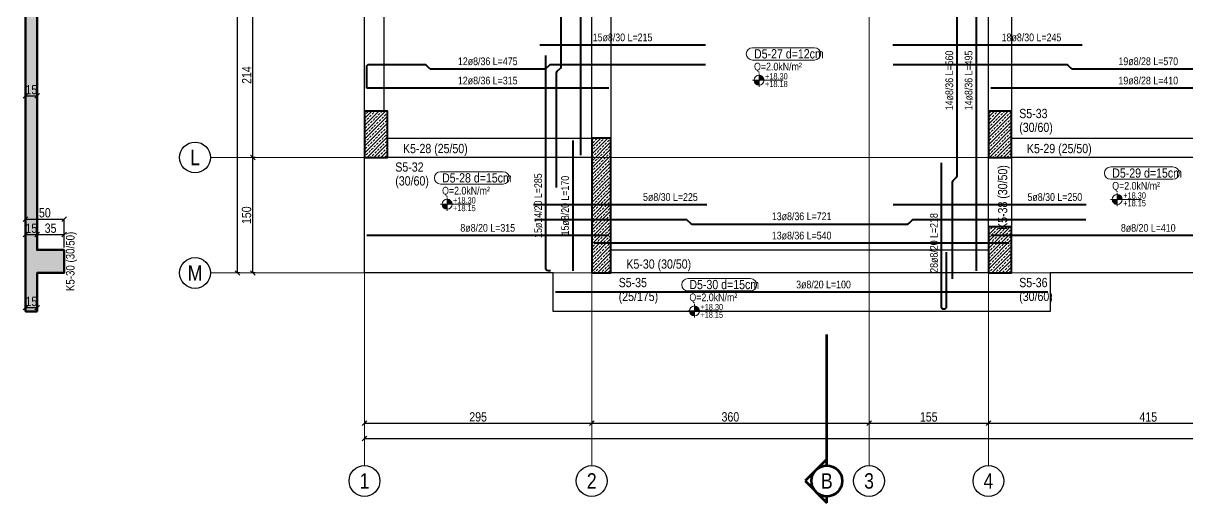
# Model space of a CAD drawing. Header units: millimetres. Extents: x 1294 to 4469, y 421 to 2814.
# Drawn here: x 1316 to 2827, y 421 to 1043 of the extents above; entities that cross this region are included whole.
import ezdxf
from ezdxf.enums import TextEntityAlignment as Align

# ---------------------------------------------------------------- set-up
doc = ezdxf.new("R2010")
doc.units = ezdxf.units.MM
doc.linetypes.add('DASHED', pattern=[0.75, 0.5, -0.25])
for name, color, linetype, lineweight in [('AKS BALONU (BEYKENT)', 7, 'Continuous', 30), ('AKS CIZGISI (BEYKENT)', 252, 'DASHED', 20), ('AKS OLCU (BEYKENT)', 6, 'Continuous', 18), ('AKS YAZISI (BEYKENT)', 3, 'Continuous', 20), ('DONATI (BEYKENT)', 4, 'Continuous', 40), ('DONATI YAZISI (BEYKENT)', 3, 'Continuous', 20), ('DOSEME ISMI (BEYKENT)', 9, 'Continuous', 20), ('DOSEME PAFTA (BEYKENT)', 3, 'Continuous', 20), ('KAT SINIRI (BEYKENT)', 41, 'Continuous', 25), ('KESIT (BEYKENT)', 151, 'Continuous', 60), ('KESIT CIZGISI (BEYKENT)', 3, 'Continuous', 50), ('KESIT ISMI (BEYKENT)', 6, 'Continuous', 20), ('KIRIS (BEYKENT)', 2, 'Continuous', 30), ('KIRIS ISMI (BEYKENT)', 40, 'Continuous', 20), ('KOLON (BEYKENT)', 3, 'Continuous', 40), ('KOLON ISMI (BEYKENT)', 91, 'Continuous', 20), ('KOT CIZGISI (BEYKENT)', 7, 'Continuous', 20), ('KOT YAZI (BEYKENT)', 7, 'Continuous', 20), ('OLCU (BEYKENT)', 14, 'Continuous', 20), ('TARAMA (BEYKENT)', 8, 'Continuous', 15), ('YUK YAZISI (BEYKENT)', 140, 'Continuous', 20)]:
    doc.layers.add(name, color=color, linetype=linetype, lineweight=lineweight)
doc.styles.add('DONATI YAZISI (BEYKENT)', font='')
doc.styles.add('YAZI (BEYKENT)', font='')
doc.styles.get('DONATI YAZISI (BEYKENT)').set_extended_font_data('Bahnschrift Light Condensed')
doc.styles.get('YAZI (BEYKENT)').set_extended_font_data('Bahnschrift Light Condensed')
doc.dimstyles.new('AKS_OLCU', dxfattribs={"dimtxt": 12, "dimasz": 3, "dimexe": 0.18, "dimexo": 3, "dimgap": 2, "dimtad": 1, "dimdec": 0, "dimrnd": 0.5, "dimzin": 12, "dimdsep": 46, "dimtxsty": 'YAZI (BEYKENT)', "dimtsz": 3, "dimcen": 0.09, "dimclrt": 7, "dimadec": 0, "dimazin": 0, "dimtfac": 1, "dimtdec": 4, "dimtix": 1, "dimtmove": 0, "dimatfit": 3, "dimfxl": 1, "dimtolj": 1, "dimtzin": 0, "dimarcsym": 0})
doc.dimstyles.new('PLAN_OLCU', dxfattribs={"dimtxt": 12, "dimasz": 3, "dimexe": 0.18, "dimexo": 3, "dimgap": 2, "dimtad": 1, "dimdec": 0, "dimrnd": 0.5, "dimzin": 12, "dimdsep": 46, "dimtxsty": 'YAZI (BEYKENT)', "dimtsz": 3, "dimcen": 0.09, "dimclrt": 7, "dimadec": 0, "dimazin": 0, "dimtfac": 1, "dimtdec": 4, "dimtix": 1, "dimtmove": 0, "dimatfit": 3, "dimfxl": 1, "dimtolj": 1, "dimtzin": 0, "dimarcsym": 0})
pattern_1 = [(45, (-86449.589, -21634.381), (-4.49012806, 4.49012806), []), (45, (-86445.099, -21634.381), (-4.49012806, 4.49012806), [3.175, -1.5875])]

# ---------------------------------------------------------------- blocks, each defined once
blk = doc.blocks.new('*D139')
at = {"layer": 'Defpoints', "color": 0, "transparency": 16777216}
for p in [(1334.1, 769.1), (1319.1, 749.1), (1334.1, 749.1)]:
    blk.add_point(p, dxfattribs=at)
at = {"layer": 'OLCU (BEYKENT)', "color": 0, "lineweight": -2, "transparency": 16777216}
for p, q in [((1316.1, 766.1), (1322.1, 772.1)), ((1331.1, 766.1), (1337.1, 772.1)), ((1319.1, 752.1), (1319.1, 769.3)), ((1319.1, 769.1), (1334.1, 769.1)), ((1334.1, 752.1), (1334.1, 769.3))]:
    blk.add_line(p, q, dxfattribs=at)
at = {"layer": 'OLCU (BEYKENT)', "color": 7, "lineweight": 20, "transparency": 16777216, "insert": (1326.6, 777.1), "char_height": 12, "attachment_point": 5, "style": 'YAZI (BEYKENT)'}
blk.add_mtext('\\A1;15', dxfattribs=at)
blk = doc.blocks.new('*D140')
at = {"layer": 'Defpoints', "color": 0, "transparency": 16777216}
for p in [(1369.1, 769.1), (1334.1, 749.1), (1369.1, 749.1)]:
    blk.add_point(p, dxfattribs=at)
at = {"layer": 'OLCU (BEYKENT)', "color": 0, "lineweight": -2, "transparency": 16777216}
for p, q in [((1331.1, 766.1), (1337.1, 772.1)), ((1366.1, 766.1), (1372.1, 772.1)), ((1334.1, 752.1), (1334.1, 769.3)), ((1334.1, 769.1), (1369.1, 769.1)), ((1369.1, 752.1), (1369.1, 769.3))]:
    blk.add_line(p, q, dxfattribs=at)
at = {"layer": 'OLCU (BEYKENT)', "color": 7, "lineweight": 20, "transparency": 16777216, "insert": (1351.6, 777.2), "char_height": 12, "attachment_point": 5, "style": 'YAZI (BEYKENT)'}
blk.add_mtext('\\A1;35', dxfattribs=at)
blk = doc.blocks.new('*D141')
at = {"layer": 'Defpoints', "color": 0, "transparency": 16777216}
for p in [(1369.1, 789.1), (1319.1, 749.1), (1369.1, 749.1)]:
    blk.add_point(p, dxfattribs=at)
at = {"layer": 'OLCU (BEYKENT)', "color": 0, "lineweight": -2, "transparency": 16777216}
for p, q in [((1316.1, 786.1), (1322.1, 792.1)), ((1319.1, 752.1), (1319.1, 789.3)), ((1319.1, 789.1), (1369.1, 789.1)), ((1366.1, 786.1), (1372.1, 792.1)), ((1369.1, 752.1), (1369.1, 789.3))]:
    blk.add_line(p, q, dxfattribs=at)
at = {"layer": 'OLCU (BEYKENT)', "color": 7, "lineweight": 20, "transparency": 16777216, "insert": (1344.1, 797.2), "char_height": 12, "attachment_point": 5, "style": 'YAZI (BEYKENT)'}
blk.add_mtext('\\A1;50', dxfattribs=at)
blk = doc.blocks.new('*D146')
at = {"layer": 'Defpoints', "color": 0, "transparency": 16777216}
for p in [(1319.1, 969.1), (1334.1, 969.1), (1334.1, 949.1)]:
    blk.add_point(p, dxfattribs=at)
at = {"layer": 'OLCU (BEYKENT)', "color": 0, "lineweight": -2, "transparency": 16777216}
for p, q in [((1316.1, 946.1), (1322.1, 952.1)), ((1319.1, 966.1), (1319.1, 948.9)), ((1331.1, 946.1), (1337.1, 952.1)), ((1334.1, 966.1), (1334.1, 948.9)), ((1319.1, 949.1), (1334.1, 949.1))]:
    blk.add_line(p, q, dxfattribs=at)
at = {"layer": 'OLCU (BEYKENT)', "color": 7, "lineweight": 20, "transparency": 16777216, "insert": (1326.6, 957.1), "char_height": 12, "attachment_point": 5, "style": 'YAZI (BEYKENT)'}
blk.add_mtext('\\A1;15', dxfattribs=at)
blk = doc.blocks.new('*D147')
at = {"layer": 'Defpoints', "color": 0, "transparency": 16777216}
for p in [(1319.1, 694.1), (1334.1, 694.1), (1334.1, 674.1)]:
    blk.add_point(p, dxfattribs=at)
at = {"layer": 'OLCU (BEYKENT)', "color": 0, "lineweight": -2, "transparency": 16777216}
for p, q in [((1319.1, 691.1), (1319.1, 673.9)), ((1334.1, 691.1), (1334.1, 673.9)), ((1316.1, 671.1), (1322.1, 677.1)), ((1319.1, 674.1), (1334.1, 674.1)), ((1331.1, 671.1), (1337.1, 677.1))]:
    blk.add_line(p, q, dxfattribs=at)
at = {"layer": 'OLCU (BEYKENT)', "color": 7, "lineweight": 20, "transparency": 16777216, "insert": (1326.6, 682.1), "char_height": 12, "attachment_point": 5, "style": 'YAZI (BEYKENT)'}
blk.add_mtext('\\A1;15', dxfattribs=at)
blk = doc.blocks.new('*D159')
at = {"layer": 'AKS OLCU (BEYKENT)', "color": 0, "lineweight": -2, "transparency": 16777216}
for p, q in [((1756.1, 501.1), (1762.1, 507.1)), ((1759.1, 507.1), (1759.1, 504.3)), ((1759.1, 504.1), (4189.1, 504.1)), ((4186.1, 501.1), (4192.1, 507.1)), ((4189.1, 507.1), (4189.1, 504.3))]:
    blk.add_line(p, q, dxfattribs=at)
at = {"layer": 'Defpoints', "color": 0, "transparency": 16777216}
for p in [(1759.1, 504.1), (4189.1, 504.1), (4189.1, 504.1)]:
    blk.add_point(p, dxfattribs=at)
at = {"layer": 'AKS OLCU (BEYKENT)', "color": 7, "transparency": 16777216, "insert": (2974.1, 512.2), "char_height": 12, "attachment_point": 5, "style": 'YAZI (BEYKENT)'}
blk.add_mtext('\\A1;2430', dxfattribs=at)
blk = doc.blocks.new('*D160')
at = {"layer": 'AKS OLCU (BEYKENT)', "color": 0, "lineweight": -2, "transparency": 16777216}
for p, q in [((1756.1, 521.1), (1762.1, 527.1)), ((1759.1, 527.1), (1759.1, 524.3)), ((1759.1, 524.1), (2054.1, 524.1)), ((2051.1, 521.1), (2057.1, 527.1)), ((2054.1, 527.1), (2054.1, 524.3))]:
    blk.add_line(p, q, dxfattribs=at)
at = {"layer": 'Defpoints', "color": 0, "transparency": 16777216}
for p in [(1759.1, 524.1), (2054.1, 524.1), (2054.1, 524.1)]:
    blk.add_point(p, dxfattribs=at)
at = {"layer": 'AKS OLCU (BEYKENT)', "color": 7, "transparency": 16777216, "insert": (1906.6, 532.2), "char_height": 12, "attachment_point": 5, "style": 'YAZI (BEYKENT)'}
blk.add_mtext('\\A1;295', dxfattribs=at)
blk = doc.blocks.new('*D161')
at = {"layer": 'AKS OLCU (BEYKENT)', "color": 0, "lineweight": -2, "transparency": 16777216}
for p, q in [((2051.1, 521.1), (2057.1, 527.1)), ((2054.1, 527.1), (2054.1, 524.3)), ((2054.1, 524.1), (2414.1, 524.1)), ((2411.1, 521.1), (2417.1, 527.1)), ((2414.1, 527.1), (2414.1, 524.3))]:
    blk.add_line(p, q, dxfattribs=at)
at = {"layer": 'Defpoints', "color": 0, "transparency": 16777216}
for p in [(2054.1, 524.1), (2414.1, 524.1), (2414.1, 524.1)]:
    blk.add_point(p, dxfattribs=at)
at = {"layer": 'AKS OLCU (BEYKENT)', "color": 7, "transparency": 16777216, "insert": (2234.1, 532.2), "char_height": 12, "attachment_point": 5, "style": 'YAZI (BEYKENT)'}
blk.add_mtext('\\A1;360', dxfattribs=at)
blk = doc.blocks.new('*D162')
at = {"layer": 'AKS OLCU (BEYKENT)', "color": 0, "lineweight": -2, "transparency": 16777216}
for p, q in [((2411.1, 521.1), (2417.1, 527.1)), ((2414.1, 527.1), (2414.1, 524.3)), ((2414.1, 524.1), (2569.1, 524.1)), ((2566.1, 521.1), (2572.1, 527.1)), ((2569.1, 527.1), (2569.1, 524.3))]:
    blk.add_line(p, q, dxfattribs=at)
at = {"layer": 'Defpoints', "color": 0, "transparency": 16777216}
for p in [(2414.1, 524.1), (2569.1, 524.1), (2569.1, 524.1)]:
    blk.add_point(p, dxfattribs=at)
at = {"layer": 'AKS OLCU (BEYKENT)', "color": 7, "transparency": 16777216, "insert": (2491.6, 532.1), "char_height": 12, "attachment_point": 5, "style": 'YAZI (BEYKENT)'}
blk.add_mtext('\\A1;155', dxfattribs=at)
blk = doc.blocks.new('*D163')
at = {"layer": 'AKS OLCU (BEYKENT)', "color": 0, "lineweight": -2, "transparency": 16777216}
for p, q in [((2566.1, 521.1), (2572.1, 527.1)), ((2569.1, 527.1), (2569.1, 524.3)), ((2569.1, 524.1), (2984.1, 524.1)), ((2981.1, 521.1), (2987.1, 527.1)), ((2984.1, 527.1), (2984.1, 524.3))]:
    blk.add_line(p, q, dxfattribs=at)
at = {"layer": 'Defpoints', "color": 0, "transparency": 16777216}
for p in [(2569.1, 524.1), (2984.1, 524.1), (2984.1, 524.1)]:
    blk.add_point(p, dxfattribs=at)
at = {"layer": 'AKS OLCU (BEYKENT)', "color": 7, "transparency": 16777216, "insert": (2776.6, 532.1), "char_height": 12, "attachment_point": 5, "style": 'YAZI (BEYKENT)'}
blk.add_mtext('\\A1;415', dxfattribs=at)
blk = doc.blocks.new('*D170')
at = {"layer": 'AKS OLCU (BEYKENT)', "color": 0, "lineweight": -2, "transparency": 16777216}
for p, q in [((1597.1, 2296.1), (1591.1, 2302.1)), ((1594.1, 719.1), (1594.1, 2299.1)), ((1597.1, 2299.1), (1594.3, 2299.1)), ((1597.1, 716.1), (1591.1, 722.1)), ((1597.1, 719.1), (1594.3, 719.1))]:
    blk.add_line(p, q, dxfattribs=at)
at = {"layer": 'Defpoints', "color": 0, "transparency": 16777216}
for p in [(1594.1, 2299.1), (1594.1, 2299.1), (1594.1, 719.1)]:
    blk.add_point(p, dxfattribs=at)
at = {"layer": 'AKS OLCU (BEYKENT)', "color": 7, "transparency": 16777216, "insert": (1586, 1509.1), "char_height": 12, "attachment_point": 5, "rotation": 90, "style": 'YAZI (BEYKENT)'}
blk.add_mtext('\\A1;1580', dxfattribs=at)
blk = doc.blocks.new('*D171')
at = {"layer": 'AKS OLCU (BEYKENT)', "color": 0, "lineweight": -2, "transparency": 16777216}
for p, q in [((1617.1, 866.1), (1611.1, 872.1)), ((1614.1, 719.1), (1614.1, 869.1)), ((1617.1, 869.1), (1614.3, 869.1)), ((1617.1, 716.1), (1611.1, 722.1)), ((1617.1, 719.1), (1614.3, 719.1))]:
    blk.add_line(p, q, dxfattribs=at)
at = {"layer": 'Defpoints', "color": 0, "transparency": 16777216}
for p in [(1614.1, 869.1), (1614.1, 869.1), (1614.1, 719.1)]:
    blk.add_point(p, dxfattribs=at)
at = {"layer": 'AKS OLCU (BEYKENT)', "color": 7, "transparency": 16777216, "insert": (1606, 794.1), "char_height": 12, "attachment_point": 5, "rotation": 90, "style": 'YAZI (BEYKENT)'}
blk.add_mtext('\\A1;150', dxfattribs=at)
blk = doc.blocks.new('*D172')
at = {"layer": 'AKS OLCU (BEYKENT)', "color": 0, "lineweight": -2, "transparency": 16777216}
for p, q in [((1617.1, 1080.1), (1611.1, 1086.1)), ((1614.1, 869.1), (1614.1, 1083.1)), ((1617.1, 1083.1), (1614.3, 1083.1)), ((1617.1, 866.1), (1611.1, 872.1)), ((1617.1, 869.1), (1614.3, 869.1))]:
    blk.add_line(p, q, dxfattribs=at)
at = {"layer": 'Defpoints', "color": 0, "transparency": 16777216}
for p in [(1614.1, 1083.1), (1614.1, 1083.1), (1614.1, 869.1)]:
    blk.add_point(p, dxfattribs=at)
at = {"layer": 'AKS OLCU (BEYKENT)', "color": 7, "transparency": 16777216, "insert": (1606.1, 976.1), "char_height": 12, "attachment_point": 5, "rotation": 90, "style": 'YAZI (BEYKENT)'}
blk.add_mtext('\\A1;214', dxfattribs=at)

msp = doc.modelspace()

# ---------------------------------------------------------------- hatches: boundary and pattern name
at = {"layer": 'KOT CIZGISI (BEYKENT)', "true_color": 0x000000}
h = msp.add_hatch(color=18, dxfattribs=at)
h.dxf.hatch_style = 1
h.paths.add_polyline_path([(2271.3, 969.4), (2264.8, 969.4, 0.414214), (2271.3, 962.9)])
h = msp.add_hatch(color=18, dxfattribs=at)
h.dxf.hatch_style = 1
h.paths.add_polyline_path([(2271.3, 975.9), (2271.3, 969.4), (2277.9, 969.4, 0.414214)])
h = msp.add_hatch(color=18, dxfattribs=at)
h.dxf.hatch_style = 1
h.paths.add_polyline_path([(2736.3, 821.2), (2736.3, 814.6), (2742.9, 814.6, 0.414214)])
h = msp.add_hatch(color=18, dxfattribs=at)
h.dxf.hatch_style = 1
h.paths.add_polyline_path([(1866.3, 808.4), (1859.8, 808.4, 0.414214), (1866.3, 801.8)])
h = msp.add_hatch(color=18, dxfattribs=at)
h.dxf.hatch_style = 1
h.paths.add_polyline_path([(1866.3, 814.9), (1866.3, 808.4), (1872.9, 808.4, 0.414214)])
h = msp.add_hatch(color=18, dxfattribs=at)
h.dxf.hatch_style = 1
h.paths.add_polyline_path([(2736.3, 814.6), (2729.8, 814.6, 0.414214), (2736.3, 808.1)])
h = msp.add_hatch(color=18, dxfattribs=at)
h.dxf.hatch_style = 1
h.paths.add_polyline_path([(2187.4, 669.8), (2180.9, 669.8, 0.414214), (2187.4, 663.3)])
h = msp.add_hatch(color=18, dxfattribs=at)
h.dxf.hatch_style = 1
h.paths.add_polyline_path([(2187.4, 676.3), (2187.4, 669.8), (2193.9, 669.8, 0.414214)])
at = {"layer": 'TARAMA (BEYKENT)'}
h = msp.add_hatch(dxfattribs=at)
h.set_pattern_fill('ANSI33', color=256, style=0)
h.set_pattern_definition(pattern_1)
h.paths.add_polyline_path([(1334.1, 669.1), (1319.1, 669.1), (1319.1, 2349.1), (1334.1, 2349.1), (1334.1, 2299.1), (1369.1, 2299.1), (1369.1, 2264.1), (1334.1, 2264.1), (1334.1, 1824.1), (1369.1, 1824.1), (1369.1, 1799.1), (1334.1, 1799.1), (1334.1, 1524.1), (1369.1, 1524.1), (1369.1, 1494.1), (1334.1, 1494.1), (1334.1, 1219.1), (1369.1, 1219.1), (1369.1, 1194.1), (1334.1, 1194.1), (1334.1, 749.1), (1369.1, 749.1), (1369.1, 719.1), (1334.1, 719.1)])
h = msp.add_hatch(dxfattribs=at)
h.set_pattern_fill('ANSI33', color=256, style=0)
h.set_pattern_definition(pattern_1)
h.paths.add_polyline_path([(1759.1, 869.1), (1789.1, 869.1), (1789.1, 929.1), (1759.1, 929.1)])
h = msp.add_hatch(dxfattribs=at)
h.set_pattern_fill('ANSI33', color=256, style=0)
h.set_pattern_definition(pattern_1)
h.paths.add_polyline_path([(2569.1, 869.1), (2599.1, 869.1), (2599.1, 929.1), (2569.1, 929.1)])
h = msp.add_hatch(dxfattribs=at)
h.set_pattern_fill('ANSI33', color=256, style=0)
h.set_pattern_definition(pattern_1)
h.paths.add_polyline_path([(2054.1, 719.1), (2079.1, 719.1), (2079.1, 894.1), (2054.1, 894.1)])
h = msp.add_hatch(dxfattribs=at)
h.set_pattern_fill('ANSI33', color=256, style=0)
h.set_pattern_definition(pattern_1)
h.paths.add_polyline_path([(2569.1, 719.1), (2599.1, 719.1), (2599.1, 779.1), (2569.1, 779.1)])

# ---------------------------------------------------------------- linework, layer by layer
at = {"layer": 'AKS BALONU (BEYKENT)'}
for centre in [(1539.1, 869.1), (1539.1, 719.1), (1759.1, 449.1), (2054.1, 449.1), (2414.1, 449.1), (2569.1, 449.1)]:
    msp.add_circle(centre, 20, dxfattribs=at)
at = {"layer": 'AKS CIZGISI (BEYKENT)'}
for p, q in [((1759.1, 469.1), (1759.1, 2547.9)), ((2054.1, 469.1), (2054.1, 2547.9)), ((2414.1, 469.1), (2414.1, 2547.9)), ((2569.1, 469.1), (2569.1, 2547.9)), ((1559.1, 869.1), (4389.1, 869.1)), ((1559.1, 719.1), (4389.1, 719.1))]:
    msp.add_line(p, q, dxfattribs=at)
at = {"layer": 'DONATI (BEYKENT)'}
for points in [[(2008.5, 830.3), (2008.5, 978.8, -0.198912), (2009.4, 981), (2013.6, 985.2, 0.198912), (2014.5, 987.3), (2014.5, 1230.8, 0.198912), (2013.6, 1233), (2009.4, 1237.2, -0.198912), (2008.5, 1239.3), (2008.5, 1386.8)], [(2522.3, 711.3), (2522.3, 836.8, -0.198912), (2523.2, 839), (2527.4, 843.2, 0.198912), (2528.3, 845.3), (2528.3, 1097.8, 0.198912), (2527.4, 1100), (2523.2, 1104.2, -0.198912), (2522.3, 1106.3), (2522.3, 1267.1)], [(2000.5, 722.1), (1997.5, 722.1, -0.414214), (1994.5, 725.1), (1994.5, 1001.6)], [(1762.1, 959), (1762.1, 987, -0.414214), (1765.1, 990), (1836.9, 990, -0.198912), (1839, 989.1), (1843.2, 984.9, 0.198912), (1845.4, 984), (1992.9, 984, 0.198912), (1995, 984.9), (1999.2, 989.1, -0.198912), (2001.4, 990), (2201.6, 990)], [(2445.6, 990), (2669.9, 990, -0.198912), (2672, 989.1), (2676.2, 984.9, 0.198912), (2678.4, 984), (2879.9, 984, 0.198912), (2882, 984.9), (2886.2, 989.1, -0.198912), (2888.4, 990), (2978.1, 990, -0.414214), (2981.1, 987), (2981.1, 959)], [(2514.3, 746.1), (2514.3, 675.1, -0.414214), (2511.3, 672.1), (2511.3, 672.1, -0.414214), (2508.3, 675.1), (2508.3, 862.3)], [(1980.1, 788.7), (2175.9, 788.7, -0.198912), (2178, 787.9), (2182.2, 783.6, 0.198912), (2184.4, 782.7), (2463.9, 782.7, 0.198912), (2466, 783.6), (2470.2, 787.9, -0.198912), (2472.4, 788.7), (2695.6, 788.7)]]:
    msp.add_lwpolyline(points, format="xyb", dxfattribs=at)
for points in [[(2039.5, 1346.1), (2039.5, 872.1)], [(2553.3, 1216.1), (2553.3, 722.1)], [(2201.6, 1015), (1986.6, 1015)], [(2690.6, 1015), (2445.1, 1015)], [(2076.1, 959), (1762.1, 959)], [(2981.1, 959), (2572.1, 959)], [(2029.5, 891.1), (2029.5, 722.1)], [(2203.6, 807.7), (1978.6, 807.7)], [(2696.1, 807.7), (2445.6, 807.7)], [(2076.1, 767.7), (1762.1, 767.7)], [(2596.1, 757.7), (2057.1, 757.7)], [(2981.1, 767.7), (2572.1, 767.7)], [(2646.1, 694.2), (2007.1, 694.2)]]:
    msp.add_lwpolyline(points, dxfattribs=at)
at = {"layer": 'DOSEME PAFTA (BEYKENT)'}
for points in [[(2262.8, 1011.6), (2343.4, 1011.6, -1), (2343.4, 995.6), (2262.8, 995.6, -1)], [(1857.8, 850.5), (1939.1, 850.5, -1), (1939.1, 834.5), (1857.8, 834.5, -1)], [(2727.8, 856.8), (2808.7, 856.8, -1), (2808.7, 840.8), (2727.8, 840.8, -1)], [(2178.9, 711.9), (2260.2, 711.9, -1), (2260.2, 695.9), (2178.9, 695.9, -1)]]:
    msp.add_lwpolyline(points, format="xyb", close=True, dxfattribs=at)
at = {"layer": 'KAT SINIRI (BEYKENT)'}
msp.add_lwpolyline([(2004.1, 2349.1), (3944.1, 2349.1), (3944.1, 2299.1), (4189.1, 2299.1), (4189.1, 1654.1), (4064.1, 1654.1), (4064.1, 1504.1), (3559.1, 1504.1), (3559.1, 1324.1), (3484.1, 1324.1), (3484.1, 1083.1), (2984.1, 1083.1), (2984.1, 719.1), (2649.1, 719.1), (2649.1, 669.1), (2004.1, 669.1), (2004.1, 719.1), (1759.1, 719.1), (1759.1, 1349.1), (1884.1, 1349.1), (1884.1, 1669.1), (1759.1, 1669.1), (1759.1, 2299.1), (2004.1, 2299.1)], close=True, dxfattribs=at)
at = {"layer": 'KESIT (BEYKENT)', "linetype": 'DASHED'}
msp.add_lwpolyline([(2359.3, 469.1), (2359.3, 639.1)], dxfattribs=at)
at = {"layer": 'KESIT (BEYKENT)', "lineweight": 60}
for points in [[(2359.3, 477.4), (2331, 449.1)], [(2359.3, 469.1), (2359.3, 477.4)], [(2331, 449.1), (2359.3, 420.8)], [(2359.3, 420.8), (2359.3, 429.1)]]:
    msp.add_lwpolyline(points, dxfattribs=at)
msp.add_circle((2359.3, 449.1), 20, dxfattribs=at)
at = {"layer": 'KESIT CIZGISI (BEYKENT)'}
for points in [[(1334.1, 669.1), (1319.1, 669.1), (1319.1, 2349.1)], [(1334.1, 2264.1), (1334.1, 1824.1), (1369.1, 1824.1), (1369.1, 1799.1), (1334.1, 1799.1), (1334.1, 1524.1), (1369.1, 1524.1), (1369.1, 1494.1), (1334.1, 1494.1), (1334.1, 1219.1), (1369.1, 1219.1), (1369.1, 1194.1), (1334.1, 1194.1), (1334.1, 749.1), (1369.1, 749.1), (1369.1, 719.1), (1334.1, 719.1), (1334.1, 669.1)]]:
    msp.add_lwpolyline(points, dxfattribs=at)
at = {"layer": 'KIRIS (BEYKENT)'}
for p, q in [((1759.1, 929.1), (1759.1, 1324.1)), ((1784.1, 1324.1), (1784.1, 929.1)), ((2054.1, 894.1), (2054.1, 1159.1)), ((2079.1, 1159.1), (2079.1, 894.1)), ((2569.1, 929.1), (2569.1, 1159.1)), ((2599.1, 1159.1), (2599.1, 929.1)), ((1789.1, 894.1), (2054.1, 894.1)), ((2599.1, 894.1), (2954.1, 894.1)), ((2054.1, 869.1), (1789.1, 869.1)), ((2569.1, 779.1), (2569.1, 869.1)), ((2954.1, 869.1), (2599.1, 869.1)), ((2599.1, 869.1), (2599.1, 779.1)), ((2079.1, 749.1), (2569.1, 749.1)), ((2569.1, 719.1), (2079.1, 719.1))]:
    msp.add_line(p, q, dxfattribs=at)
at = {"layer": 'KOLON (BEYKENT)'}
for points in [[(1759.1, 869.1), (1789.1, 869.1), (1789.1, 929.1), (1759.1, 929.1)], [(2569.1, 869.1), (2599.1, 869.1), (2599.1, 929.1), (2569.1, 929.1)], [(2054.1, 719.1), (2079.1, 719.1), (2079.1, 894.1), (2054.1, 894.1)], [(2569.1, 719.1), (2599.1, 719.1), (2599.1, 779.1), (2569.1, 779.1)]]:
    msp.add_lwpolyline(points, close=True, dxfattribs=at)
at = {"layer": 'KOT CIZGISI (BEYKENT)'}
for p, q in [((2262.6, 969.4), (2302.6, 969.4)), ((2271.3, 978.1), (2271.3, 960.7)), ((1866.3, 817), (1866.3, 799.7)), ((2736.3, 823.3), (2736.3, 805.9)), ((1857.6, 808.4), (1897.6, 808.4)), ((2727.6, 814.6), (2767.6, 814.6)), ((2178.7, 669.8), (2218.7, 669.8)), ((2187.4, 678.5), (2187.4, 661.1))]:
    msp.add_line(p, q, dxfattribs=at)
for centre in [(2271.3, 969.4), (2736.3, 814.6), (1866.3, 808.4), (2187.4, 669.8)]:
    msp.add_circle(centre, 6.52, dxfattribs=at)
at = {"layer": 'TARAMA (BEYKENT)'}
msp.add_lwpolyline([(1334.1, 669.1), (1319.1, 669.1), (1319.1, 2349.1), (1334.1, 2349.1), (1334.1, 2299.1), (1369.1, 2299.1), (1369.1, 2264.1), (1334.1, 2264.1), (1334.1, 1824.1), (1369.1, 1824.1), (1369.1, 1799.1), (1334.1, 1799.1), (1334.1, 1524.1), (1369.1, 1524.1), (1369.1, 1494.1), (1334.1, 1494.1), (1334.1, 1219.1), (1369.1, 1219.1), (1369.1, 1194.1), (1334.1, 1194.1), (1334.1, 749.1), (1369.1, 749.1), (1369.1, 719.1), (1334.1, 719.1)], close=True, dxfattribs=at)

# ---------------------------------------------------------------- texts
at = {"layer": 'AKS YAZISI (BEYKENT)', "style": 'YAZI (BEYKENT)'}
for s, p in [('L', (1539.1, 869.1)), ('M', (1539.1, 719.1)), ('1', (1759.1, 449.1)), ('2', (2054.1, 449.1)), ('3', (2414.1, 449.1)), ('4', (2569.1, 449.1))]:
    msp.add_text(s, height=20, dxfattribs=at).set_placement(p, align=Align.MIDDLE_CENTER)
at = {"layer": 'DONATI YAZISI (BEYKENT)', "style": 'DONATI YAZISI (BEYKENT)'}
for s, p in [('15ø8/30 L=215', (2094.1, 1025)), ('18ø8/30 L=245', (2625, 1025)), ('12ø8/36 L=475', (1919.1, 994)), ('19ø8/28 L=570', (2776.6, 994)), ('12ø8/36 L=315', (1919.1, 969)), ('19ø8/28 L=410', (2776.6, 969)), ('5ø8/30 L=225', (2156.2, 817.7)), ('5ø8/30 L=250', (2655.3, 817.7)), ('13ø8/36 L=721', (2326.6, 792.7)), ('8ø8/20 L=315', (1919.1, 777.7)), ('13ø8/36 L=540', (2326.6, 767.7)), ('8ø8/20 L=410', (2776.6, 777.7)), ('3ø8/20 L=100', (2355, 704.2))]:
    msp.add_text(s, height=10, dxfattribs=at).set_placement(p, align=Align.MIDDLE_CENTER)
for s, p in [('14ø8/36 L=560', (2518.3, 969.1)), ('14ø8/36 L=495', (2543.3, 969.1)), ('15ø14/20 L=285', (1984.5, 806.6)), ('15ø8/20 L=170', (2019.5, 806.6)), ('28ø8/20 L=218', (2498.3, 758.1))]:
    msp.add_text(s, height=10, rotation=90, dxfattribs=at).set_placement(p, align=Align.MIDDLE_CENTER)
at = {"layer": 'DOSEME ISMI (BEYKENT)', "style": 'YAZI (BEYKENT)'}
for s, p in [('D5-27 d=12cm', (2264.8, 994.1)), ('D5-28 d=15cm', (1859.8, 833)), ('D5-29 d=15cm', (2729.8, 839.3)), ('D5-30 d=15cm', (2180.9, 694.5))]:
    msp.add_text(s, height=12, dxfattribs=at).set_placement(p, align=Align.BOTTOM_LEFT)
at = {"layer": 'KESIT ISMI (BEYKENT)', "lineweight": 20, "style": 'YAZI (BEYKENT)'}
msp.add_text('B', height=20, dxfattribs=at).set_placement((2359.3, 449.1), align=Align.MIDDLE_CENTER)
at = {"layer": 'KIRIS ISMI (BEYKENT)', "style": 'YAZI (BEYKENT)'}
for s, p in [('K5-28 (25/50)', (1809.1, 871.1)), ('K5-29 (25/50)', (2619.1, 871.1)), ('K5-30 (30/50)', (2099.1, 721.1))]:
    msp.add_text(s, height=12, dxfattribs=at).set_placement(p, align=Align.BOTTOM_LEFT)
msp.add_text('K5-38 (30/50)', height=12, rotation=90, dxfattribs=at).set_placement((2597.1, 859.1), align=Align.BOTTOM_RIGHT)
msp.add_text('K5-30 (30/50)', height=11, rotation=90, dxfattribs=at).set_placement((1377.1, 734.1), align=Align.MIDDLE_CENTER)
at = {"layer": 'KOLON ISMI (BEYKENT)', "style": 'YAZI (BEYKENT)'}
for s, p in [('S5-33', (2609.1, 916.6)), ('(30/60)', (2609.1, 898.6)), ('S5-32', (1799.1, 847.1)), ('(30/60)', (1799.1, 829.1)), ('S5-35', (2089.1, 697.1)), ('S5-36', (2609.1, 697.1)), ('(25/175)', (2089.1, 679.1)), ('(30/60)', (2609.1, 679.1))]:
    msp.add_text(s, height=12, dxfattribs=at).set_placement(p, align=Align.BOTTOM_LEFT)
at = {"layer": 'KOT YAZI (BEYKENT)', "style": 'YAZI (BEYKENT)'}
for s, p in [('+18.30', (2279.1, 968.1)), ('+18.18', (2279.1, 958.1)), ('+18.30', (1874.1, 807)), ('+18.30', (2744.1, 813.3)), ('+18.15', (1874.1, 797)), ('+18.15', (2744.1, 803.3)), ('+18.30', (2195.2, 668.5)), ('+18.15', (2195.2, 658.5))]:
    msp.add_text(s, height=8, dxfattribs=at).set_placement(p, align=Align.BOTTOM_LEFT)
at = {"layer": 'YUK YAZISI (BEYKENT)', "style": 'YAZI (BEYKENT)'}
for p in [(2264.8, 979.1), (1859.8, 818), (2729.8, 824.3), (2180.9, 679.5)]:
    msp.add_text('Q=2.0kN/m²', height=10, dxfattribs=at).set_placement(p, align=Align.BOTTOM_LEFT)

# ---------------------------------------------------------------- dimensions: what is measured, and where the dimension line sits
at = {"layer": 'AKS OLCU (BEYKENT)'}
for p1, p2, picture, middle in [((1594.1, 719.1), (1594.1, 2299.1), '*D170', (1586, 1509.1)), ((1614.1, 869.1), (1614.1, 1083.1), '*D172', (1606.1, 976.1)), ((1614.1, 719.1), (1614.1, 869.1), '*D171', (1606, 794.1)), ((1759.1, 524.1), (2054.1, 524.1), '*D160', (1906.6, 532.2)), ((2054.1, 524.1), (2414.1, 524.1), '*D161', (2234.1, 532.2)), ((2414.1, 524.1), (2569.1, 524.1), '*D162', (2491.6, 532.1)), ((2569.1, 524.1), (2984.1, 524.1), '*D163', (2776.6, 532.1)), ((1759.1, 504.1), (4189.1, 504.1), '*D159', (2974.1, 512.2))]:
    dim = msp.add_aligned_dim(p1=p1, p2=p2, distance=0, dimstyle='AKS_OLCU', dxfattribs=at)
    dim.commit()
    dim.dimension.update_dxf_attribs({"geometry": picture, "text_midpoint": middle})
at = {"layer": 'OLCU (BEYKENT)', "lineweight": 20}
for p1, p2, distance, picture, middle in [((1319.1, 969.1), (1334.1, 969.1), -20, '*D146', (1326.6, 957.1)), ((1319.1, 749.1), (1369.1, 749.1), 40, '*D141', (1344.1, 797.2)), ((1319.1, 749.1), (1334.1, 749.1), 20, '*D139', (1326.6, 777.1)), ((1334.1, 749.1), (1369.1, 749.1), 20, '*D140', (1351.6, 777.2)), ((1319.1, 694.1), (1334.1, 694.1), -20, '*D147', (1326.6, 682.1))]:
    dim = msp.add_aligned_dim(p1=p1, p2=p2, distance=distance, dimstyle='PLAN_OLCU', dxfattribs=at)
    dim.commit()
    dim.dimension.update_dxf_attribs({"geometry": picture, "text_midpoint": middle})

doc.saveas('drawing.dxf')
